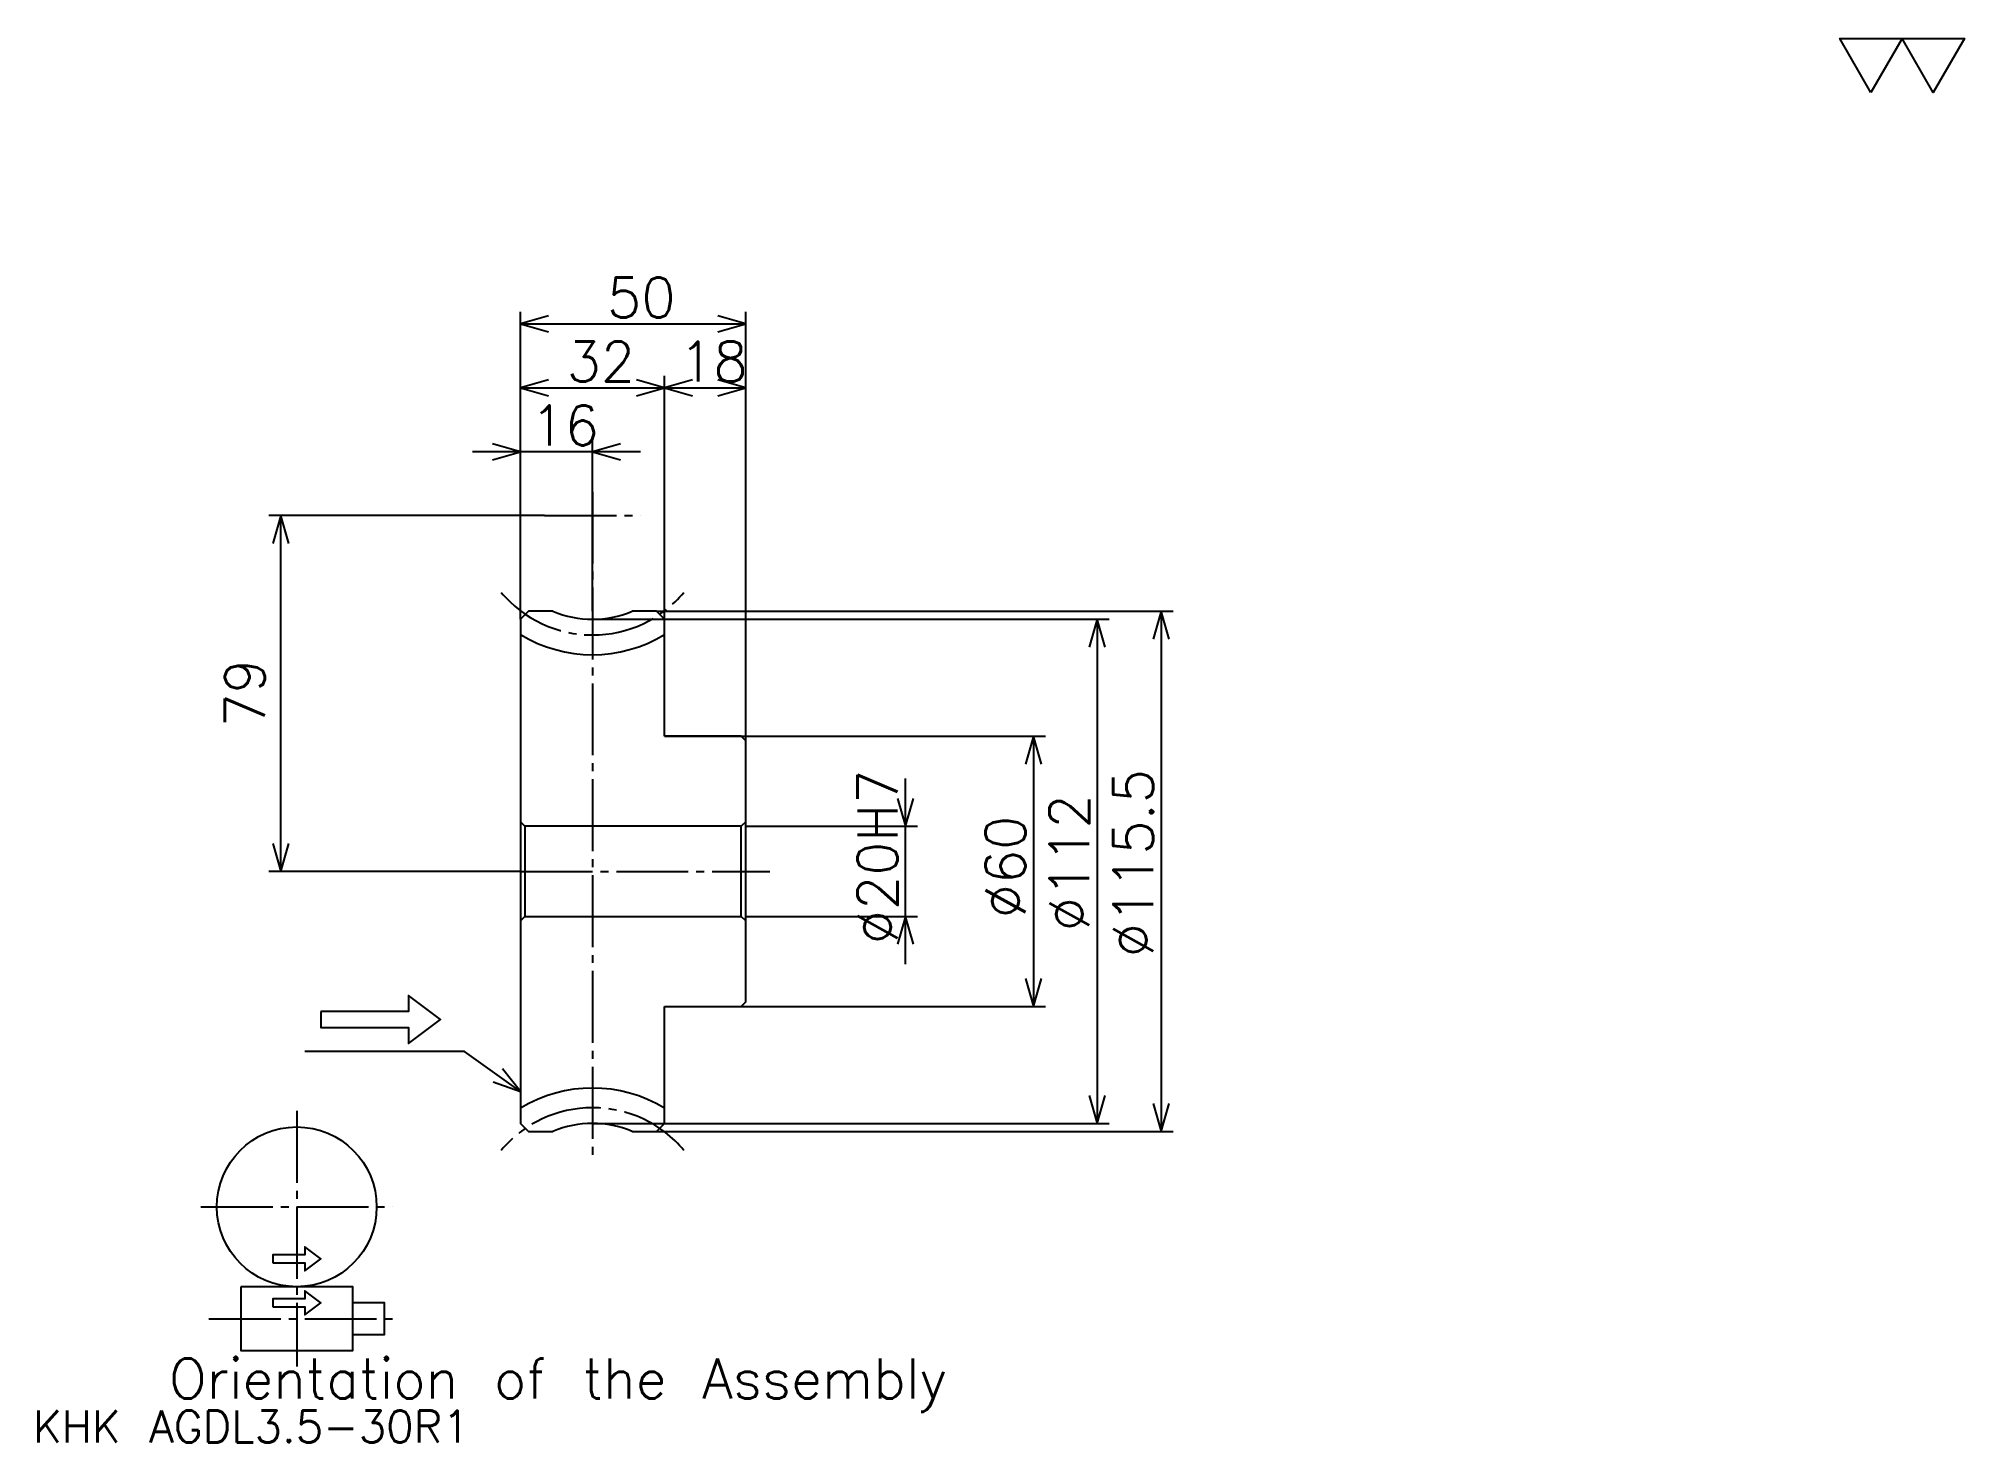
# Model space of a CAD drawing. Extents: x 19 to 447, y 20 to 331.
import ezdxf

# ---------------------------------------------------------------- set-up
doc = ezdxf.new("R2010")
doc.units = 0
doc.linetypes.add('DASHDOT', pattern=[21.290324, 15.967742, -1.774194, 1.774194, -1.774194])
doc.layers.get('0').update_dxf_attribs({"linetype": 'CONTINUOUS'})
doc.layers.add('DASHDOT', color=6, linetype='DASHDOT')
doc.styles.add('KANJI', font='TXT', dxfattribs={"bigfont": 'BIGFONT'})

msp = doc.modelspace()

# ---------------------------------------------------------------- linework, layer by layer
at = {"color": 5}
for p, q in [((125.967735, 204.120972), (125.967735, 270.612915)), ((175.967743, 204.120972), (175.967743, 270.612915)), ((125.967735, 267.951599), (175.967743, 267.951599)), ((125.967735, 253.758072), (157.967743, 253.758072)), ((157.967743, 204.120972), (157.967743, 256.419373)), ((157.967743, 253.758072), (175.967743, 253.758072)), ((152.6129, 239.564514), (115.322571, 239.564514)), ((141.967743, 204.120972), (141.967743, 242.2258)), ((131.290314, 225.370972), (70.080635, 225.370972)), ((72.741928, 146.370972), (72.741928, 225.370972)), ((125.967735, 202.346771), (125.967735, 204.120972)), ((141.967743, 202.370972), (175.967743, 202.370972)), ((156.193542, 204.120972), (175.967743, 204.120972)), ((157.967743, 202.346771), (157.967743, 204.120972)), ((175.967743, 204.120972), (270.887085, 204.120972)), ((175.967743, 175.370972), (175.967743, 204.120972)), ((175.967743, 202.370972), (256.693542, 202.370972)), ((254.032257, 202.370972), (254.032257, 90.370972)), ((268.2258, 204.120972), (268.2258, 88.620972)), ((157.967743, 176.370972), (175.967743, 176.370972)), ((175.967743, 176.370972), (242.5, 176.370972)), ((239.838715, 176.370972), (239.838715, 116.370972)), ((211.451599, 125.725815), (211.451599, 167.016129)), ((175.967743, 156.370972), (214.1129, 156.370972)), ((125.967735, 146.370972), (70.080643, 146.370972)), ((175.967743, 136.370972), (214.1129, 136.370972)), ((157.967743, 116.370972), (175.967743, 116.370972)), ((175.967743, 116.370972), (242.5, 116.370972)), ((141.967743, 90.370972), (175.967743, 90.370972)), ((175.967743, 90.370972), (256.693542, 90.370972)), ((156.193542, 88.620972), (175.967743, 88.620972)), ((175.967743, 88.620972), (270.887085, 88.620972))]:
    msp.add_line(p, q, dxfattribs=at)
at = {"color": 4}
for p, q in [((175.967743, 157.370972), (174.967743, 156.370972)), ((125.967735, 135.370972), (126.967735, 136.370972)), ((175.967743, 135.370972), (174.967743, 136.370972))]:
    msp.add_line(p, q, dxfattribs=at)
at = {"color": 7}
msp.add_lwpolyline([(425.806458, 319.354828), (418.887115, 331.348389), (446.564514, 331.348389), (439.645172, 319.354828), (432.7258, 331.348389), (425.806458, 319.354828)], dxfattribs=at)
at = {"color": 5}
for points in [[(132.177414, 269.7258), (125.967735, 267.951599), (132.177414, 266.177429)], [(169.758057, 266.177429), (175.967743, 267.951599), (169.758057, 269.7258)], [(132.177414, 255.532257), (125.967735, 253.758072), (132.177414, 251.983887)], [(151.758057, 251.983887), (157.967743, 253.758072), (151.758057, 255.532257)], [(164.177414, 255.532257), (157.967743, 253.758072), (164.177414, 251.983887)], [(169.758057, 251.983887), (175.967743, 253.758072), (169.758057, 255.532257)], [(119.758057, 237.790314), (125.967735, 239.564514), (119.758057, 241.338715)], [(148.177414, 241.338715), (141.967743, 239.564514), (148.177414, 237.790314)], [(74.516121, 219.161285), (72.741928, 225.370972), (70.967735, 219.161285)], [(255.806458, 196.161285), (254.032257, 202.370972), (252.258057, 196.161285)], [(270, 197.911285), (268.2258, 204.120972), (266.451599, 197.911285)], [(241.6129, 170.161301), (239.838715, 176.370972), (238.064514, 170.161301)], [(209.677414, 162.580643), (211.451599, 156.370972), (213.2258, 162.580643)], [(70.967735, 152.580643), (72.741928, 146.370972), (74.516121, 152.580643)], [(213.2258, 130.161301), (211.451599, 136.370972), (209.677414, 130.161301)], [(238.064514, 122.58065), (239.838715, 116.370972), (241.6129, 122.58065)], [(81.6129, 115.233871), (81.6129, 111.685486), (101.129028, 111.685486), (101.129028, 108.1371), (108.2258, 113.459686), (101.129028, 118.782265), (101.129028, 115.233871), (81.6129, 115.233871)], [(125.967735, 97.491943), (113.548378, 106.362907), (78.064514, 106.362907)], [(119.883484, 99.657516), (125.967735, 97.491943), (121.945938, 102.54496)], [(252.258057, 96.58065), (254.032257, 90.370972), (255.806458, 96.58065)], [(266.451599, 94.83065), (268.2258, 88.620972), (270, 94.83065)], [(70.967735, 59.435486), (78.064514, 59.435486), (78.064514, 57.661293), (81.6129, 60.322586), (78.064514, 62.983871), (78.064514, 61.209679), (70.967735, 61.209679), (70.967735, 59.435486)], [(63.87096, 54.112907), (63.87096, 39.919357), (88.709671, 39.919357), (88.709671, 54.112907), (63.87096, 54.112907)], [(70.967735, 49.677422), (78.064514, 49.677422), (78.064514, 47.903229), (81.6129, 50.564522), (78.064514, 53.225807), (78.064514, 51.451614), (70.967735, 51.451614), (70.967735, 49.677422)], [(88.709671, 43.467743), (95.806442, 43.467743), (95.806442, 50.564522), (88.709671, 50.564522)]]:
    msp.add_lwpolyline(points, dxfattribs=at)
at = {"color": 4}
for points in [[(133.167877, 204.120972), (127.741928, 204.120972), (125.967735, 202.346771), (125.967735, 135.370972)], [(157.967743, 176.370972), (157.967743, 202.346771), (156.193542, 204.120972), (150.767593, 204.120972)], [(157.967743, 116.370972), (174.967743, 116.370972), (175.967743, 117.370972), (175.967743, 175.370972), (174.967743, 176.370972), (157.967743, 176.370972)], [(125.967735, 157.370972), (126.967735, 156.370972), (126.967735, 136.370972), (174.967743, 136.370972), (174.967743, 156.370972), (126.967735, 156.370972)], [(125.967735, 135.370972), (125.967735, 90.395164), (127.741928, 88.620972), (133.167877, 88.620972)], [(150.767593, 88.620972), (156.193542, 88.620972), (157.967743, 90.395164), (157.967743, 116.370972)]]:
    msp.add_lwpolyline(points, dxfattribs=at)
at = {"color": 5}
msp.add_circle((76.290314, 71.854843), 17.741935, dxfattribs=at)
at = {"color": 4}
for centre, radius, start, end in [((141.967743, 225.370972), 23, 247.50501703, 292.49498297), ((141.967743, 225.370972), 30.875, 238.78716471, 301.21283529), ((141.967743, 67.370972), 30.875, 58.78716471, 121.21283529), ((141.967743, 67.370972), 23, 67.50501703, 112.49498297)]:
    msp.add_arc(centre, radius, start, end, dxfattribs=at)
at = {"layer": 'DASHDOT', "color": 7}
for p, q in [((141.967743, 230.693542), (141.967743, 83.298386)), ((131.290314, 225.370972), (152.645157, 225.370972)), ((125.967735, 146.370972), (181.290314, 146.370972)), ((76.290314, 93.145164), (76.290314, 36.370972)), ((54.999992, 71.854843), (97.580643, 71.854843)), ((56.774185, 47.016136), (99.354828, 47.016136))]:
    msp.add_line(p, q, dxfattribs=at)
for centre, start, end in [((141.967743, 225.370972), 219.99999648, 320.00000352), ((141.967743, 67.370972), 39.99999648, 140.00000352)]:
    msp.add_arc(centre, 26.5, start, end, dxfattribs=at)

# ---------------------------------------------------------------- texts
at = {"color": 7, "style": 'KANJI'}
for s, height, p in [('50', 8.870968, (145.201599, 269.370972)), ('32', 8.870968, (136.201599, 255.177429)), ('18', 8.870968, (161.201599, 255.177429)), ('16', 8.870968, (128.201599, 240.983871)), ('Orientation of the Assembly', 8.870968, (47.903221, 29.2742)), ('KHK AGDL3.5-30R1', 7.096774, (17.741936, 19.516129))]:
    msp.add_text(s, height=height, dxfattribs=at).set_placement(p)
for s, p in [('79', (69.193542, 178.330643)), ('%%c20H7', (209.677414, 130.181458)), ('%%c115.5', (266.451599, 127.298393)), ('%%c112', (252.258057, 133.064514)), ('%%c60', (238.064514, 135.947586))]:
    msp.add_text(s, height=8.870968, rotation=90, dxfattribs=at).set_placement(p)

doc.saveas('drawing.dxf')
